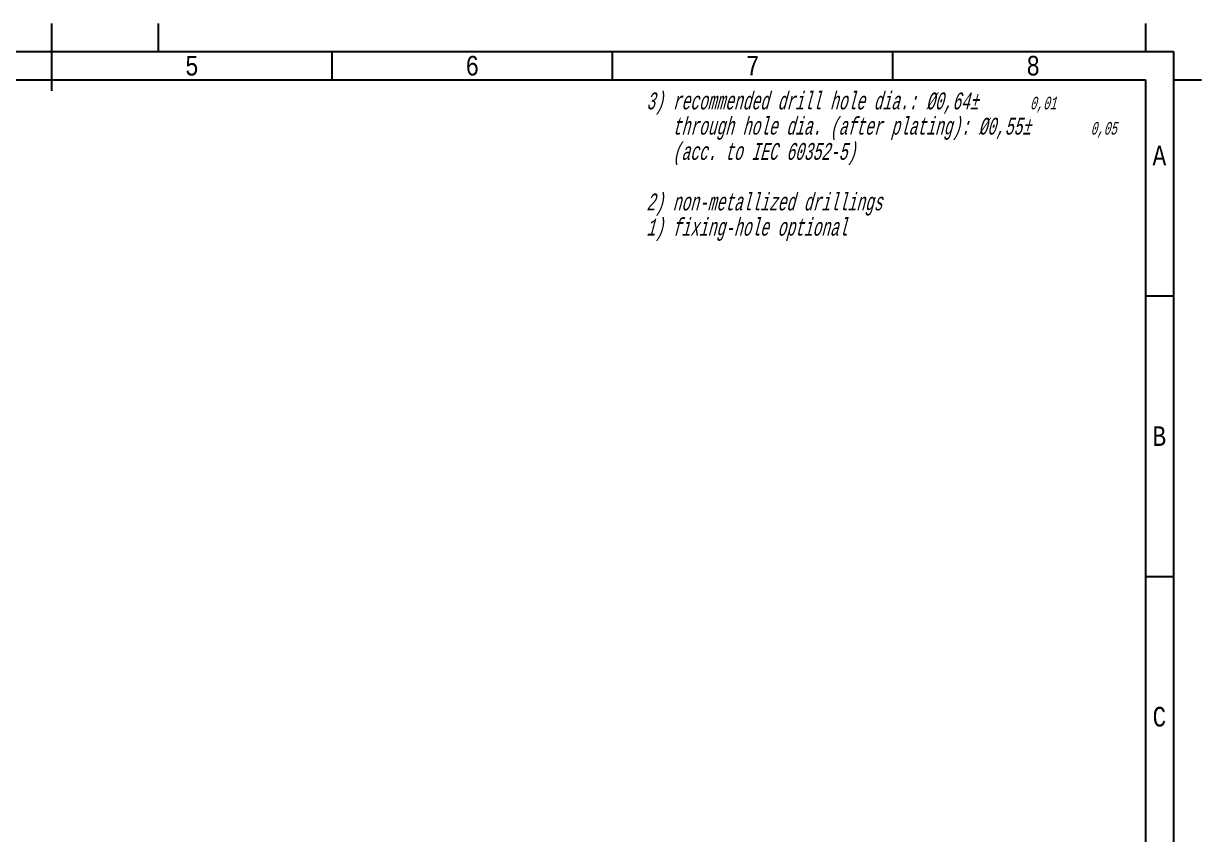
# Model space of a CAD drawing. Extents: x 0 to 420, y 0 to 297.
# Drawn here: x 210 to 420, y 152.5 to 297 of the extents above; entities that cross this region are included whole.
import ezdxf
from ezdxf.enums import TextEntityAlignment as Align

# ---------------------------------------------------------------- set-up
doc = ezdxf.new("R2010")
doc.units = 0
doc.layers.add('1', color=7, linetype='CONTINUOUS')
doc.styles.get("Standard").update_dxf_attribs({"font": 'monotxt.shx'})

# ---------------------------------------------------------------- blocks, each defined once
blk = doc.blocks.new('*TX1442')
at = {"layer": '1', "color": 1, "linetype": 'CONTINUOUS', "oblique": 15, "width": 0.6}
for s, height, p in [('3) recommended drill hole dia.: %%c0,64%%p', 3, (0, 0)), ('0,01', 2.25, (68.4, 0)), ('   through hole dia. (after plating): %%c0,55%%p', 3, (0, -4.5)), ('0,05', 2.25, (79.2, -4.5)), ('   (acc. to IEC 60352-5)  ', 3, (0, -9)), ('2) non-metallized drillings ', 3, (0, -18)), ('1) fixing-hole optional', 3, (0, -22.5))]:
    blk.add_text(s, height=height, dxfattribs=at).set_placement(p)

msp = doc.modelspace()

# ---------------------------------------------------------------- linework, layer by layer
at = {"layer": '1', "color": 2, "linetype": 'CONTINUOUS'}
for p, q in [((215, 297), (215, 285)), ((20, 287), (410, 287)), ((410, 287), (410, 10))]:
    msp.add_line(p, q, dxfattribs=at)
at = {"layer": '1', "color": 3, "linetype": 'CONTINUOUS'}
for p, q in [((234, 297), (234, 292)), ((410, 297), (410, 292)), ((15, 292), (415, 292)), ((265, 287), (265, 292)), ((315, 287), (315, 292)), ((365, 287), (365, 292)), ((415, 292), (415, 5)), ((415, 287), (420, 287)), ((410, 248.5), (415, 248.5)), ((410, 198.5), (415, 198.5))]:
    msp.add_line(p, q, dxfattribs=at)

# ---------------------------------------------------------------- block references
at = {"layer": '1'}
msp.add_blockref('*TX1442', (321.0292, 281.71662), dxfattribs=at)

# ---------------------------------------------------------------- texts
at = {"layer": '1', "color": 1, "linetype": 'CONTINUOUS', "width": 0.8}
for s, p in [('5', (240, 289.5)), ('6', (290, 289.5)), ('7', (340, 289.5)), ('8', (390, 289.5)), ('A', (412.5, 273.5)), ('B', (412.5, 223.5)), ('C', (412.5, 173.5))]:
    msp.add_text(s, height=3.5, dxfattribs=at).set_placement(p, align=Align.MIDDLE_CENTER)

doc.saveas('drawing.dxf')
